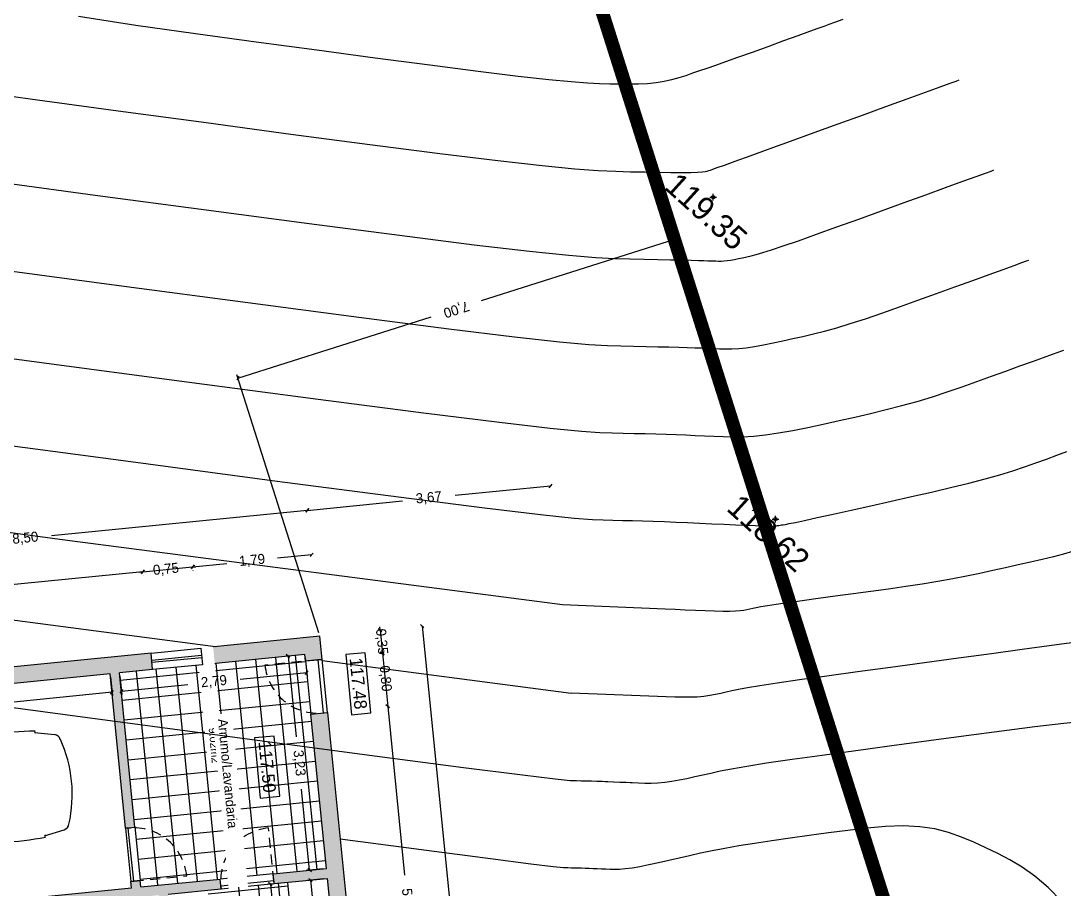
# Model space of a CAD drawing. Extents: x -196763 to -87592, y -65703 to -55832.
# Drawn here: x -196611.64 to -196595.99, y -55921.48 to -55908.45 of the extents above; entities that cross this region are included whole.
import ezdxf
from ezdxf.enums import TextEntityAlignment as Align

# ---------------------------------------------------------------- set-up
doc = ezdxf.new("R2010")
doc.units = 0
doc.header["$MEASUREMENT"] = 0
doc.header["$PDMODE"] = 34
doc.header["$PDSIZE"] = 0.05
doc.linetypes.add('DASHED', pattern=[70, 50, -20])
doc.layers.add('0_Limites_Terreno', color=30, linetype='DASHED', lineweight=35)
for name, color, linetype in [('0_PROP.aux', 6, 'Continuous'), ('0_PROP.aux.cotas', 30, 'Continuous'), ('0_pROP.aux.legenda', 7, 'Continuous'), ('0_PROP.corte', 10, 'Continuous'), ('0_PROP.corte.vaos', 160, 'Continuous'), ('0_PROP.mob', 19, 'Continuous'), ('0_PROP.trama', 251, 'Continuous'), ('0_PROP.vista3', 254, 'Continuous'), ('0_PROPfinal', 4, 'Continuous'), ('CV', 8, 'Continuous'), ('CVD', 6, 'Continuous'), ('LEVTP_MURO', 1, 'Continuous'), ('POINTS', 2, 'Continuous'), ('Z', 1, 'Continuous')]:
    doc.layers.add(name, color=color, linetype=linetype)
doc.styles.add('creativespace', font='GOTHIC.TTF')
doc.dimstyles.new('creativespace', dxfattribs={"dimtxt": 0.15, "dimasz": 0.05, "dimexe": 0.05, "dimexo": 0.05, "dimgap": 0.2, "dimtad": 0, "dimtoh": 1, "dimzin": 1, "dimtxsty": 'creativespace', "dimblk": 'OBLIQUE', "dimcen": 0, "dimclrd": 251, "dimclre": 256, "dimclrt": 30, "dimazin": 3, "dimtfac": 1, "dimtmove": 0, "dimatfit": 3, "dimldrblk": 'OBLIQUE', "dimfxl": 1, "dimlwd": -1, "dimlwe": -1, "dimarcsym": 0})

# ---------------------------------------------------------------- blocks, each defined once
blk = doc.blocks.new('_Oblique')
at = {"color": 0, "linetype": 'ByBlock', "lineweight": -2}
blk.add_line((-0.5, -0.5), (0.5, 0.5), dxfattribs=at)
blk = doc.blocks.new('*D97')
at = {"layer": '0_PROP.aux.cotas', "transparency": 16777216}
for p, q in [((-87795.462, -65578.082), (-87795.632, -65578.27)), ((-87793.069, -65580.248), (-87793.239, -65580.435))]:
    blk.add_line(p, q, dxfattribs=at)
at = {"layer": '0_PROP.aux.cotas', "color": 251, "transparency": 16777216}
for p, q in [((-87795.598, -65578.233), (-87794.695, -65579.051)), ((-87793.205, -65580.398), (-87794.109, -65579.581))]:
    blk.add_line(p, q, dxfattribs=at)
at = {"layer": 'DEFPOINTS', "color": 0, "transparency": 16777216}
for p in [(-87795.428, -65578.045), (-87793.035, -65580.21), (-87793.205, -65580.398)]:
    blk.add_point(p, dxfattribs=at)
at = {"layer": '0_PROP.aux.cotas', "color": 251, "transparency": 16777216, "xscale": 0.05, "yscale": 0.05, "zscale": 0.05}
for p, rotation in [((-87795.598, -65578.233), 137.856957847918), ((-87793.205, -65580.398), 317.856957847918)]:
    blk.add_blockref('_Oblique', p, dxfattribs=dict(at, rotation=rotation))
at = {"layer": '0_PROP.aux.cotas', "color": 30, "transparency": 16777216, "insert": (-87794.402, -65579.316), "char_height": 0.15, "attachment_point": 5, "rotation": 317.857, "style": 'creativespace'}
blk.add_mtext('3,23', dxfattribs=at)
blk = doc.blocks.new('*D98')
at = {"layer": '0_PROP.aux.cotas', "transparency": 16777216}
for p, q in [((-87792.958, -65580.348), (-87793.128, -65580.536)), ((-87787.654, -65585.147), (-87787.824, -65585.335))]:
    blk.add_line(p, q, dxfattribs=at)
at = {"layer": '0_PROP.aux.cotas', "color": 251, "transparency": 16777216}
for p, q in [((-87793.094, -65580.499), (-87790.732, -65582.637)), ((-87787.791, -65585.298), (-87790.153, -65583.161))]:
    blk.add_line(p, q, dxfattribs=at)
at = {"layer": 'DEFPOINTS', "color": 0, "transparency": 16777216}
for p in [(-87792.924, -65580.311), (-87787.621, -65585.11), (-87787.791, -65585.298)]:
    blk.add_point(p, dxfattribs=at)
at = {"layer": '0_PROP.aux.cotas', "color": 251, "transparency": 16777216, "xscale": 0.05, "yscale": 0.05, "zscale": 0.05}
for p, rotation in [((-87793.094, -65580.499), 137.856957847918), ((-87787.791, -65585.298), 317.856957847918)]:
    blk.add_blockref('_Oblique', p, dxfattribs=dict(at, rotation=rotation))
at = {"layer": '0_PROP.aux.cotas', "color": 30, "transparency": 16777216, "insert": (-87790.443, -65582.899), "char_height": 0.15, "attachment_point": 5, "rotation": 317.857, "style": 'creativespace'}
blk.add_mtext('7,15', dxfattribs=at)
blk = doc.blocks.new('*D101')
at = {"layer": '0_PROP.aux.cotas', "transparency": 16777216}
for p, q in [((-87795.391, -65578.079), (-87795.186, -65578.264)), ((-87797.266, -65580.151), (-87797.061, -65580.336))]:
    blk.add_line(p, q, dxfattribs=at)
at = {"layer": '0_PROP.aux.cotas', "color": 251, "transparency": 16777216}
for p, q in [((-87795.223, -65578.231), (-87795.897, -65578.975)), ((-87797.098, -65580.303), (-87796.424, -65579.558))]:
    blk.add_line(p, q, dxfattribs=at)
at = {"layer": 'DEFPOINTS', "color": 0, "transparency": 16777216}
for p in [(-87795.428, -65578.045), (-87797.303, -65580.117), (-87797.098, -65580.303)]:
    blk.add_point(p, dxfattribs=at)
at = {"layer": '0_PROP.aux.cotas', "color": 251, "transparency": 16777216, "xscale": 0.05, "yscale": 0.05, "zscale": 0.05}
for p, rotation in [((-87795.223, -65578.231), 47.85695784791795), ((-87797.098, -65580.303), 227.856957847918)]:
    blk.add_blockref('_Oblique', p, dxfattribs=dict(at, rotation=rotation))
at = {"layer": '0_PROP.aux.cotas', "color": 30, "transparency": 16777216, "insert": (-87796.161, -65579.267), "char_height": 0.15, "attachment_point": 5, "rotation": 47.857, "style": 'creativespace'}
blk.add_mtext('2,79', dxfattribs=at)
blk = doc.blocks.new('*D102')
at = {"layer": '0_PROP.aux.cotas', "transparency": 16777216}
for p, q in [((-87797.36, -65580.255), (-87797.155, -65580.44)), ((-87800.759, -65584.01), (-87800.554, -65584.196))]:
    blk.add_line(p, q, dxfattribs=at)
at = {"layer": '0_PROP.aux.cotas', "color": 251, "transparency": 16777216}
for p, q in [((-87797.192, -65580.407), (-87798.626, -65581.991)), ((-87800.591, -65584.162), (-87799.157, -65582.578))]:
    blk.add_line(p, q, dxfattribs=at)
at = {"layer": 'DEFPOINTS', "color": 0, "transparency": 16777216}
for p in [(-87797.397, -65580.221), (-87800.796, -65583.977), (-87800.591, -65584.162)]:
    blk.add_point(p, dxfattribs=at)
at = {"layer": '0_PROP.aux.cotas', "color": 251, "transparency": 16777216, "xscale": 0.05, "yscale": 0.05, "zscale": 0.05}
for p, rotation in [((-87797.192, -65580.407), 47.85695784791795), ((-87800.591, -65584.162), 227.856957847918)]:
    blk.add_blockref('_Oblique', p, dxfattribs=dict(at, rotation=rotation))
at = {"layer": '0_PROP.aux.cotas', "color": 30, "transparency": 16777216, "insert": (-87798.892, -65582.284), "char_height": 0.15, "attachment_point": 5, "rotation": 47.857, "style": 'creativespace'}
blk.add_mtext('5,07', dxfattribs=at)
blk = doc.blocks.new('*D110')
at = {"layer": '0_PROP.aux.cotas', "transparency": 16777216}
for p, q in [((-87794.591, -65582.228), (-87794.269, -65582.52)), ((-87798.255, -65586.276), (-87797.933, -65586.568))]:
    blk.add_line(p, q, dxfattribs=at)
at = {"layer": '0_PROP.aux.cotas', "color": 251, "transparency": 16777216}
for p, q in [((-87794.306, -65582.486), (-87795.874, -65584.218)), ((-87797.97, -65586.534), (-87796.402, -65584.802))]:
    blk.add_line(p, q, dxfattribs=at)
at = {"layer": 'DEFPOINTS', "color": 0, "transparency": 16777216}
for p in [(-87794.629, -65582.194), (-87798.292, -65586.243), (-87797.97, -65586.534)]:
    blk.add_point(p, dxfattribs=at)
at = {"layer": '0_PROP.aux.cotas', "color": 251, "transparency": 16777216, "xscale": 0.05, "yscale": 0.05, "zscale": 0.05}
for p, rotation in [((-87794.306, -65582.486), 47.85695784791795), ((-87797.97, -65586.534), 227.856957847918)]:
    blk.add_blockref('_Oblique', p, dxfattribs=dict(at, rotation=rotation))
at = {"layer": '0_PROP.aux.cotas', "color": 30, "transparency": 16777216, "insert": (-87796.138, -65584.51), "char_height": 0.15, "attachment_point": 5, "rotation": 47.857, "style": 'creativespace'}
blk.add_mtext('5,46', dxfattribs=at)
blk = doc.blocks.new('*D115')
at = {"layer": '0_PROP.aux.cotas', "transparency": 16777216}
for p, q in [((-87793.36, -65580.793), (-87793.533, -65580.984)), ((-87789.837, -65583.982), (-87790.009, -65584.173))]:
    blk.add_line(p, q, dxfattribs=at)
at = {"layer": '0_PROP.aux.cotas', "color": 251, "transparency": 16777216}
for p, q in [((-87793.5, -65580.947), (-87792.031, -65582.276)), ((-87789.976, -65584.136), (-87791.445, -65582.807))]:
    blk.add_line(p, q, dxfattribs=at)
at = {"layer": 'DEFPOINTS', "color": 0, "transparency": 16777216}
for p in [(-87793.327, -65580.756), (-87793.5, -65580.947), (-87789.803, -65583.945)]:
    blk.add_point(p, dxfattribs=at)
at = {"layer": '0_PROP.aux.cotas', "color": 251, "transparency": 16777216, "xscale": 0.05, "yscale": 0.05, "zscale": 0.05}
for p, rotation in [((-87793.5, -65580.947), 137.856957847918), ((-87789.976, -65584.136), 317.856957847918)]:
    blk.add_blockref('_Oblique', p, dxfattribs=dict(at, rotation=rotation))
at = {"layer": '0_PROP.aux.cotas', "color": 30, "transparency": 16777216, "insert": (-87791.738, -65582.542), "char_height": 0.15, "attachment_point": 5, "rotation": 317.857, "style": 'creativespace'}
blk.add_mtext('4,75', dxfattribs=at)
blk = doc.blocks.new('*D143')
at = {"layer": '0_PROP.aux.cotas', "color": 251, "transparency": 16777216}
for p, q in [((-87796.852, -65576.42), (-87799.438, -65579.278)), ((-87802.555, -65582.722), (-87799.969, -65579.864))]:
    blk.add_line(p, q, dxfattribs=at)
at = {"layer": 'DEFPOINTS', "color": 0, "transparency": 16777216}
for p in [(-87796.852, -65576.42), (-87802.555, -65582.722), (-87802.555, -65582.722)]:
    blk.add_point(p, dxfattribs=at)
at = {"layer": '0_PROP.aux.cotas', "color": 251, "transparency": 16777216, "xscale": 0.05, "yscale": 0.05, "zscale": 0.05}
for p, rotation in [((-87796.852, -65576.42), 47.85695784791795), ((-87802.555, -65582.722), 227.856957847918)]:
    blk.add_blockref('_Oblique', p, dxfattribs=dict(at, rotation=rotation))
at = {"layer": '0_PROP.aux.cotas', "color": 30, "transparency": 16777216, "insert": (-87799.703, -65579.571), "char_height": 0.15, "attachment_point": 5, "rotation": 47.857, "style": 'creativespace'}
blk.add_mtext('8,50', dxfattribs=at)
blk = doc.blocks.new('*D144')
at = {"layer": '0_PROP.aux.cotas', "color": 251, "transparency": 16777216}
for p, q in [((-87798.059, -65578.759), (-87797.556, -65578.203)), ((-87797.556, -65578.203), (-87797.522, -65578.166)), ((-87798.059, -65578.759), (-87798.092, -65578.796))]:
    blk.add_line(p, q, dxfattribs=at)
at = {"layer": '0_PROP.aux.cotas', "transparency": 16777216}
for p, q in [((-87797.522, -65578.234), (-87797.519, -65578.237)), ((-87798.025, -65578.79), (-87798.022, -65578.793))]:
    blk.add_line(p, q, dxfattribs=at)
at = {"layer": 'DEFPOINTS', "color": 0, "transparency": 16777216}
for p in [(-87797.559, -65578.2), (-87797.556, -65578.203), (-87798.062, -65578.756)]:
    blk.add_point(p, dxfattribs=at)
at = {"layer": '0_PROP.aux.cotas', "color": 251, "transparency": 16777216, "xscale": 0.05, "yscale": 0.05, "zscale": 0.05}
for p, rotation in [((-87797.556, -65578.203), 227.856957847918), ((-87798.059, -65578.759), 47.85695784791795)]:
    blk.add_blockref('_Oblique', p, dxfattribs=dict(at, rotation=rotation))
at = {"layer": '0_PROP.aux.cotas', "color": 30, "transparency": 16777216, "insert": (-87797.825, -65578.501), "char_height": 0.15, "attachment_point": 5, "rotation": 47.857, "style": 'creativespace'}
blk.add_mtext('0,75', dxfattribs=at)
blk = doc.blocks.new('*D145')
at = {"layer": '0_PROP.aux.cotas', "color": 251, "transparency": 16777216}
for p, q in [((-87796.355, -65576.87), (-87796.701, -65577.252)), ((-87797.559, -65578.2), (-87797.212, -65577.818))]:
    blk.add_line(p, q, dxfattribs=at)
at = {"layer": 'DEFPOINTS', "color": 0, "transparency": 16777216}
for p in [(-87796.355, -65576.87), (-87796.355, -65576.87), (-87797.559, -65578.2)]:
    blk.add_point(p, dxfattribs=at)
at = {"layer": '0_PROP.aux.cotas', "color": 251, "transparency": 16777216, "xscale": 0.05, "yscale": 0.05, "zscale": 0.05}
for p, rotation in [((-87796.355, -65576.87), 47.85695784791795), ((-87797.559, -65578.2), 227.856957847918)]:
    blk.add_blockref('_Oblique', p, dxfattribs=dict(at, rotation=rotation))
at = {"layer": '0_PROP.aux.cotas', "color": 30, "transparency": 16777216, "insert": (-87796.957, -65577.535), "char_height": 0.15, "attachment_point": 5, "rotation": 47.857, "style": 'creativespace'}
blk.add_mtext('1,79', dxfattribs=at)
blk = doc.blocks.new('*D146')
at = {"layer": '0_PROP.aux.cotas', "color": 251, "transparency": 16777216}
for p, q in [((-87798.062, -65578.756), (-87799.796, -65580.672)), ((-87802.058, -65583.172), (-87800.324, -65581.256))]:
    blk.add_line(p, q, dxfattribs=at)
at = {"layer": 'DEFPOINTS', "color": 0, "transparency": 16777216}
for p in [(-87798.062, -65578.756), (-87802.058, -65583.172), (-87802.058, -65583.172)]:
    blk.add_point(p, dxfattribs=at)
at = {"layer": '0_PROP.aux.cotas', "color": 251, "transparency": 16777216, "xscale": 0.05, "yscale": 0.05, "zscale": 0.05}
for p, rotation in [((-87798.062, -65578.756), 47.85695784791795), ((-87802.058, -65583.172), 227.856957847918)]:
    blk.add_blockref('_Oblique', p, dxfattribs=dict(at, rotation=rotation))
at = {"layer": '0_PROP.aux.cotas', "color": 30, "transparency": 16777216, "insert": (-87800.06, -65580.964), "char_height": 0.15, "attachment_point": 5, "rotation": 47.857, "style": 'creativespace'}
blk.add_mtext('5,96', dxfattribs=at)
blk = doc.blocks.new('*D148')
at = {"layer": '0_PROP.aux.cotas', "color": 251, "transparency": 16777216}
for p, q in [((-87794.39, -65573.7), (-87795.355, -65574.766)), ((-87796.852, -65576.42), (-87795.887, -65575.354))]:
    blk.add_line(p, q, dxfattribs=at)
at = {"layer": 'DEFPOINTS', "color": 0, "transparency": 16777216}
for p in [(-87794.39, -65573.7), (-87794.39, -65573.7), (-87796.852, -65576.42)]:
    blk.add_point(p, dxfattribs=at)
at = {"layer": '0_PROP.aux.cotas', "color": 251, "transparency": 16777216, "xscale": 0.05, "yscale": 0.05, "zscale": 0.05}
for p, rotation in [((-87794.39, -65573.7), 47.85695784791795), ((-87796.852, -65576.42), 227.856957847918)]:
    blk.add_blockref('_Oblique', p, dxfattribs=dict(at, rotation=rotation))
at = {"layer": '0_PROP.aux.cotas', "color": 30, "transparency": 16777216, "insert": (-87795.621, -65575.06), "char_height": 0.15, "attachment_point": 5, "rotation": 47.857, "style": 'creativespace'}
blk.add_mtext('3,67', dxfattribs=at)
blk = doc.blocks.new('*D149')
at = {"layer": '0_PROP.aux.cotas', "color": 251, "transparency": 16777216}
for p, q in [((-87794.836, -65577.018), (-87794.873, -65576.985)), ((-87794.836, -65577.018), (-87794.576, -65577.253)), ((-87794.576, -65577.253), (-87794.539, -65577.286))]:
    blk.add_line(p, q, dxfattribs=at)
at = {"layer": 'DEFPOINTS', "color": 0, "transparency": 16777216}
for p in [(-87794.836, -65577.018), (-87794.576, -65577.253), (-87794.576, -65577.253)]:
    blk.add_point(p, dxfattribs=at)
at = {"layer": '0_PROP.aux.cotas', "color": 251, "transparency": 16777216, "xscale": 0.05, "yscale": 0.05, "zscale": 0.05}
for p, rotation in [((-87794.836, -65577.018), 317.856957847918), ((-87794.576, -65577.253), 137.856957847918)]:
    blk.add_blockref('_Oblique', p, dxfattribs=dict(at, rotation=rotation))
at = {"layer": '0_PROP.aux.cotas', "color": 30, "transparency": 16777216, "insert": (-87794.706, -65577.136), "char_height": 0.15, "attachment_point": 5, "rotation": 317.857, "style": 'creativespace'}
blk.add_mtext('0,35', dxfattribs=at)
blk = doc.blocks.new('*D150')
at = {"layer": '0_PROP.aux.cotas', "color": 251, "transparency": 16777216}
for p, q in [((-87794.576, -65577.253), (-87794.613, -65577.219)), ((-87794.576, -65577.253), (-87793.983, -65577.79)), ((-87793.983, -65577.79), (-87793.946, -65577.823))]:
    blk.add_line(p, q, dxfattribs=at)
at = {"layer": 'DEFPOINTS', "color": 0, "transparency": 16777216}
for p in [(-87794.576, -65577.253), (-87793.983, -65577.79), (-87793.983, -65577.79)]:
    blk.add_point(p, dxfattribs=at)
at = {"layer": '0_PROP.aux.cotas', "color": 251, "transparency": 16777216, "xscale": 0.05, "yscale": 0.05, "zscale": 0.05}
for p, rotation in [((-87794.576, -65577.253), 317.856957847918), ((-87793.983, -65577.79), 137.856957847918)]:
    blk.add_blockref('_Oblique', p, dxfattribs=dict(at, rotation=rotation))
at = {"layer": '0_PROP.aux.cotas', "color": 30, "transparency": 16777216, "insert": (-87794.294, -65577.508), "char_height": 0.15, "attachment_point": 5, "rotation": 317.857, "style": 'creativespace'}
blk.add_mtext('0,80', dxfattribs=at)
blk = doc.blocks.new('*D151')
at = {"layer": '0_PROP.aux.cotas', "color": 251, "transparency": 16777216}
for p, q in [((-87793.983, -65577.79), (-87792.096, -65579.497)), ((-87789.624, -65581.735), (-87791.511, -65580.027))]:
    blk.add_line(p, q, dxfattribs=at)
at = {"layer": 'DEFPOINTS', "color": 0, "transparency": 16777216}
for p in [(-87793.983, -65577.79), (-87789.624, -65581.735), (-87789.624, -65581.735)]:
    blk.add_point(p, dxfattribs=at)
at = {"layer": '0_PROP.aux.cotas', "color": 251, "transparency": 16777216, "xscale": 0.05, "yscale": 0.05, "zscale": 0.05}
for p, rotation in [((-87793.983, -65577.79), 137.856957847918), ((-87789.624, -65581.735), 317.856957847918)]:
    blk.add_blockref('_Oblique', p, dxfattribs=dict(at, rotation=rotation))
at = {"layer": '0_PROP.aux.cotas', "color": 30, "transparency": 16777216, "insert": (-87791.803, -65579.762), "char_height": 0.15, "attachment_point": 5, "rotation": 317.857, "style": 'creativespace'}
blk.add_mtext('5,88', dxfattribs=at)
blk = doc.blocks.new('*D156')
at = {"layer": '0_PROP.aux.cotas', "color": 251, "transparency": 16777216}
for p, q in [((-87794.41, -65576.548), (-87788.25, -65582.122)), ((-87781.435, -65588.29), (-87787.595, -65582.715))]:
    blk.add_line(p, q, dxfattribs=at)
at = {"layer": 'DEFPOINTS', "color": 0, "transparency": 16777216}
for p in [(-87794.41, -65576.548), (-87781.435, -65588.29), (-87781.435, -65588.29)]:
    blk.add_point(p, dxfattribs=at)
at = {"layer": '0_PROP.aux.cotas', "color": 251, "transparency": 16777216, "xscale": 0.05, "yscale": 0.05, "zscale": 0.05}
for p, rotation in [((-87794.41, -65576.548), 137.856957847918), ((-87781.435, -65588.29), 317.856957847918)]:
    blk.add_blockref('_Oblique', p, dxfattribs=dict(at, rotation=rotation))
at = {"layer": '0_PROP.aux.cotas', "color": 30, "transparency": 16777216, "insert": (-87787.922, -65582.419), "char_height": 0.15, "attachment_point": 5, "rotation": 317.857, "style": 'creativespace'}
blk.add_mtext('17,50', dxfattribs=at)
blk = doc.blocks.new('*D167')
at = {"layer": '0_PROP.aux.cotas', "transparency": 16777216}
for p, q in [((-87792.028, -65571.731), (-87795.535, -65569.686)), ((-87795.489, -65577.667), (-87798.997, -65575.621))]:
    blk.add_line(p, q, dxfattribs=at)
at = {"layer": '0_PROP.aux.cotas', "color": 251, "transparency": 16777216}
for p, q in [((-87795.492, -65569.711), (-87797.026, -65572.341)), ((-87798.954, -65575.647), (-87797.42, -65573.017))]:
    blk.add_line(p, q, dxfattribs=at)
at = {"layer": 'DEFPOINTS', "color": 0, "transparency": 16777216}
for p in [(-87795.492, -65569.711), (-87791.984, -65571.757), (-87795.446, -65577.692)]:
    blk.add_point(p, dxfattribs=at)
at = {"layer": '0_PROP.aux.cotas', "color": 251, "transparency": 16777216, "xscale": 0.05, "yscale": 0.05, "zscale": 0.05}
for p, rotation in [((-87795.492, -65569.711), 59.75197543838532), ((-87798.954, -65575.647), 239.7519754383853)]:
    blk.add_blockref('_Oblique', p, dxfattribs=dict(at, rotation=rotation))
at = {"layer": '0_PROP.aux.cotas', "color": 30, "transparency": 16777216, "insert": (-87797.223, -65572.679), "char_height": 0.15, "attachment_point": 5, "rotation": 239.752, "style": 'creativespace'}
blk.add_mtext('7,00', dxfattribs=at)
blk = doc.blocks.new('20240619.EP_LA_V04s.muro')
at = {"layer": '0_PROP.trama'}
h = blk.add_hatch(color=256, dxfattribs=at)
h.dxf.hatch_style = 1
h.paths.add_polyline_path([(-87792.756, -65580.126), (-87792.868, -65580.025), (-87792.868, -65580.025), (-87792.756, -65580.126)])
h.paths.add_polyline_path([(-87792.756, -65580.126), (-87792.868, -65580.025), (-87792.868, -65580.025), (-87794.593, -65578.464), (-87794.761, -65578.649), (-87793.035, -65580.21), (-87793.572, -65580.804), (-87793.491, -65580.877), (-87793.461, -65580.904), (-87792.756, -65580.126)])
h.paths.add_polyline_path([(-87795.186, -65577.927), (-87795.446, -65577.692), (-87796.65, -65579.023), (-87796.557, -65579.107), (-87796.464, -65579.191), (-87795.428, -65578.045), (-87795.354, -65578.112)])
h = blk.add_hatch(color=256, dxfattribs=at)
h.dxf.hatch_style = 1
h.paths.add_polyline_path([(-87801.149, -65583.994), (-87800.916, -65584.205), (-87800.833, -65584.112), (-87800.749, -65584.019), (-87800.796, -65583.977), (-87797.397, -65580.221), (-87795.671, -65581.784), (-87795.619, -65581.727), (-87795.577, -65581.68), (-87795.588, -65581.67), (-87797.303, -65580.117), (-87796.968, -65579.747), (-87797.153, -65579.579)])
h.paths.add_polyline_path([(-87798.403, -65586.142), (-87798.524, -65586.032), (-87798.692, -65586.218), (-87798.46, -65586.428), (-87794.629, -65582.194), (-87793.333, -65583.367), (-87793.239, -65583.263), (-87794.535, -65582.091), (-87793.998, -65581.498), (-87794.054, -65581.446), (-87794.109, -65581.397), (-87794.911, -65582.283), (-87794.983, -65582.217), (-87795.05, -65582.291), (-87795.077, -65582.321), (-87795.005, -65582.386)])
h.paths.add_polyline_path([(-87789.121, -65583.415), (-87789.289, -65583.601), (-87787.621, -65585.11), (-87787.453, -65584.925)])
h = blk.add_hatch(color=256, dxfattribs=at)
h.dxf.hatch_style = 1
h.paths.add_polyline_path([(-87790.234, -65582.409), (-87792.756, -65580.126), (-87792.924, -65580.311), (-87790.401, -65582.594)])
at = {"layer": '0_Limites_Terreno', "ltscale": 0.02, "const_width": 0.2, "flags": 128}
blk.add_lwpolyline([(-87781.781, -65601.29), (-87775.512, -65593.673), (-87769.826, -65586.055), (-87769.145, -65585.075), (-87800.258, -65566.932), (-87824.885, -65599.053), (-87825.775, -65600.168), (-87821.282, -65605.131), (-87819.31, -65607.764), (-87816.323, -65611.177), (-87813.849, -65613.468), (-87811.47, -65615.392), (-87806.577, -65618.912), (-87801.091, -65622.497), (-87799.787, -65623.349), (-87798.54, -65622.935), (-87796.168, -65620.22), (-87792.158, -65615.619), (-87787.572, -65608.837)], close=True, dxfattribs=at)
at = {"layer": '0_PROP.aux', "linetype": 'DASHED', "ltscale": 0.003}
for p, q in [((-87793.491, -65580.877), (-87794.084, -65580.341)), ((-87795.05, -65582.291), (-87794.514, -65581.698))]:
    blk.add_line(p, q, dxfattribs=at)
blk.add_lwpolyline([(-87795.228, -65577.973), (-87795.765, -65578.567)], dxfattribs=at)
for centre, start, end in [((-87793.491, -65580.877), 137.857, 230.7225), ((-87795.05, -65582.291), 47.857, 140.7225)]:
    blk.add_arc(centre, 0.8, start, end, dxfattribs=at)
at = {"layer": '0_PROP.aux.cotas'}
for points in [[(-87794.774, -65577.419), (-87794.972, -65577.637), (-87794.304, -65578.248), (-87794.106, -65578.03)], [(-87794.948, -65579.263), (-87795.146, -65579.481), (-87794.478, -65580.092), (-87794.28, -65579.874)]]:
    blk.add_lwpolyline(points, close=True, dxfattribs=at)
at = {"layer": '0_PROP.corte', "linetype": 'Continuous'}
for p, q in [((-87793.461, -65580.904), (-87793.518, -65580.853)), ((-87793.998, -65581.498), (-87794.054, -65581.446))]:
    blk.add_line(p, q, dxfattribs=at)
at = {"layer": '0_PROP.corte'}
for p, q in [((-87795.671, -65581.784), (-87795.619, -65581.727)), ((-87795.077, -65582.321), (-87795.026, -65582.264))]:
    blk.add_line(p, q, dxfattribs=at)
for points in [[(-87795.186, -65577.927), (-87795.446, -65577.692), (-87796.65, -65579.023)], [(-87795.354, -65578.112), (-87795.186, -65577.927)], [(-87795.354, -65578.112), (-87795.186, -65577.927)], [(-87795.354, -65578.112), (-87795.428, -65578.045), (-87796.464, -65579.191)], [(-87794.761, -65578.649), (-87794.593, -65578.464)], [(-87794.593, -65578.464), (-87790.234, -65582.409)], [(-87793.035, -65580.21), (-87794.761, -65578.649)], [(-87796.464, -65579.191), (-87796.65, -65579.023)], [(-87797.153, -65579.579), (-87801.149, -65583.994), (-87800.916, -65584.205)], [(-87796.968, -65579.747), (-87797.153, -65579.579)], [(-87796.968, -65579.747), (-87797.303, -65580.117)], [(-87795.577, -65581.68), (-87797.303, -65580.117)], [(-87797.397, -65580.221), (-87800.796, -65583.977), (-87800.749, -65584.019)], [(-87795.671, -65581.784), (-87797.397, -65580.221)], [(-87793.572, -65580.804), (-87793.035, -65580.21)], [(-87793.461, -65580.904), (-87792.924, -65580.311)], [(-87792.924, -65580.311), (-87790.401, -65582.594), (-87790.234, -65582.409)], [(-87794.911, -65582.283), (-87794.109, -65581.397)], [(-87793.998, -65581.497), (-87794.109, -65581.397)], [(-87794.535, -65582.091), (-87793.998, -65581.497)], [(-87795.577, -65581.68), (-87795.67, -65581.784)], [(-87794.983, -65582.217), (-87795.077, -65582.321)], [(-87795.005, -65582.386), (-87795.077, -65582.321)], [(-87794.911, -65582.283), (-87794.983, -65582.217)], [(-87798.403, -65586.142), (-87795.005, -65582.386)]]:
    blk.add_lwpolyline(points, dxfattribs=at)
at = {"layer": '0_PROP.corte', "linetype": 'Continuous'}
blk.add_lwpolyline([(-87793.461, -65580.904), (-87793.572, -65580.804)], dxfattribs=at)
at = {"layer": '0_PROP.corte.vaos', "linetype": 'Continuous'}
for points in [[(-87794.593, -65578.464), (-87795.186, -65577.927), (-87795.228, -65577.973), (-87794.635, -65578.51), (-87794.593, -65578.464)], [(-87793.461, -65580.904), (-87793.491, -65580.877), (-87794.028, -65581.471), (-87793.998, -65581.498), (-87793.461, -65580.904)], [(-87795.077, -65582.321), (-87795.05, -65582.291), (-87795.644, -65581.754), (-87795.671, -65581.784), (-87795.077, -65582.321)]]:
    blk.add_lwpolyline(points, dxfattribs=at)
at = {"layer": '0_PROP.mob'}
for points in [[(-87793.327, -65580.756), (-87788.023, -65585.555)], [(-87797.65, -65581.638), (-87797.408, -65581.455)], [(-87797.663, -65581.618), (-87797.633, -65581.632)], [(-87796.497, -65582.682), (-87796.341, -65582.42)], [(-87796.476, -65582.692), (-87796.496, -65582.661)]]:
    blk.add_lwpolyline(points, dxfattribs=at)
for centre, radius, start, end in [((-87797.347, -65581.537), 0.1, 56.9646, 126.552), ((-87798.093, -65583.29), 2.005, 29.334, 66.3799), ((-87793.923, -65585.629), 5.482, 132.9379, 139.7455), ((-87796.426, -65582.37), 0.1, 329.1619, 38.7493), ((-87800.838, -65579.371), 5.482, 315.9684, 322.776)]:
    blk.add_arc(centre, radius, start, end, dxfattribs=at)
at = {"layer": '0_PROP.trama'}
for points in [[(-87795.344, -65578.121), (-87797.219, -65580.193)], [(-87795.354, -65578.112), (-87794.761, -65578.649)], [(-87793.129, -65580.314), (-87795.522, -65578.149)], [(-87795.122, -65578.323), (-87796.997, -65580.395)], [(-87793.331, -65580.537), (-87795.723, -65578.372)], [(-87794.899, -65578.524), (-87796.774, -65580.596)], [(-87793.532, -65580.759), (-87795.925, -65578.594)], [(-87794.677, -65578.725), (-87796.552, -65580.797)], [(-87793.733, -65580.982), (-87796.126, -65578.816)], [(-87794.454, -65578.927), (-87796.329, -65580.999)], [(-87793.935, -65581.204), (-87796.327, -65579.039)], [(-87794.232, -65579.128), (-87796.107, -65581.2)], [(-87794.136, -65581.426), (-87796.528, -65579.261)], [(-87794.009, -65579.329), (-87795.884, -65581.401)], [(-87794.337, -65581.649), (-87796.73, -65579.484)], [(-87793.787, -65579.53), (-87795.662, -65581.603)], [(-87794.538, -65581.871), (-87796.931, -65579.706)], [(-87793.564, -65579.732), (-87795.44, -65581.804)], [(-87794.74, -65582.094), (-87797.132, -65579.929)], [(-87793.342, -65579.933), (-87795.217, -65582.005)], [(-87793.12, -65580.134), (-87794.995, -65582.206)], [(-87793.572, -65580.804), (-87794.109, -65581.397)], [(-87795.588, -65581.67), (-87794.983, -65582.217)]]:
    blk.add_lwpolyline(points, dxfattribs=at)
at = {"layer": 'CV', "linetype": 'Continuous'}
blk.add_lwpolyline([(-87795.172, -65577.939), (-87792.073, -65575.796)], dxfattribs=at)
for points in [[(-87795.835, -65565.568, 0), (-87795.897, -65565.684, 0), (-87795.941, -65565.766, 0), (-87795.978, -65565.837, 0), (-87796.022, -65565.92, 0), (-87796.084, -65566.036, 0), (-87796.084, -65566.036, 0), (-87796.171, -65566.201, 0), (-87796.279, -65566.404, 0), (-87796.396, -65566.626, 0), (-87796.514, -65566.848, 0), (-87796.623, -65567.051, 0), (-87796.623, -65567.051, 0), (-87796.714, -65567.221, 0), (-87796.79, -65567.362, 0), (-87796.855, -65567.48, 0), (-87796.911, -65567.583, 0), (-87796.964, -65567.679, 0), (-87796.964, -65567.679, 0), (-87797.016, -65567.774, 0), (-87797.071, -65567.868, 0), (-87797.131, -65567.963, 0), (-87797.197, -65568.058, 0), (-87797.273, -65568.154, 0), (-87797.273, -65568.154, 0), (-87797.36, -65568.249, 0), (-87797.456, -65568.345, 0), (-87797.56, -65568.441, 0), (-87797.668, -65568.537, 0), (-87797.778, -65568.633, 0), (-87797.778, -65568.633, 0), (-87797.894, -65568.732, 0), (-87798.035, -65568.848, 0), (-87798.228, -65568.998, 0), (-87798.499, -65569.2, 0), (-87798.874, -65569.469, 0), (-87798.874, -65569.469, 0), (-87799.37, -65569.818, 0), (-87799.97, -65570.235, 0), (-87800.647, -65570.703, 0), (-87801.377, -65571.205, 0), (-87802.133, -65571.724, 0), (-87802.133, -65571.724, 0), (-87802.892, -65572.244, 0), (-87803.64, -65572.751, 0), (-87804.368, -65573.23, 0)], [(-87805.16, -65575.366, 0), (-87804.075, -65574.632, 0), (-87802.976, -65573.878, 0), (-87802.976, -65573.878, 0), (-87801.88, -65573.126, 0), (-87800.822, -65572.398, 0), (-87799.84, -65571.719, 0), (-87798.97, -65571.115, 0), (-87798.251, -65570.609, 0), (-87798.251, -65570.609, 0), (-87797.708, -65570.219, 0), (-87797.315, -65569.927, 0), (-87797.035, -65569.709, 0), (-87796.831, -65569.541, 0), (-87796.664, -65569.398, 0), (-87796.664, -65569.398, 0), (-87796.504, -65569.259, 0), (-87796.351, -65569.125, 0), (-87796.209, -65569.001, 0), (-87796.085, -65568.891, 0), (-87795.985, -65568.8, 0), (-87795.985, -65568.8, 0), (-87795.913, -65568.731, 0), (-87795.865, -65568.681, 0), (-87795.835, -65568.646, 0), (-87795.817, -65568.62, 0), (-87795.805, -65568.599, 0), (-87795.805, -65568.599, 0), (-87795.792, -65568.576, 0), (-87795.773, -65568.541, 0), (-87795.74, -65568.479, 0), (-87795.687, -65568.379, 0), (-87795.606, -65568.227, 0), (-87795.606, -65568.227, 0), (-87795.493, -65568.014, 0), (-87795.353, -65567.749, 0), (-87795.192, -65567.446, 0), (-87795.017, -65567.116, 0), (-87794.836, -65566.774, 0), (-87794.836, -65566.774, 0), (-87794.654, -65566.432, 0), (-87794.48, -65566.103, 0), (-87794.321, -65565.802, 0), (-87794.183, -65565.543, 0), (-87794.075, -65565.338, 0), (-87794.075, -65565.338, 0), (-87794, -65565.198, 0), (-87793.955, -65565.113, 0), (-87793.932, -65565.069, 0)], [(-87787.924, -65569.174, 0), (-87787.999, -65569.292, 0), (-87787.999, -65569.292, 0), (-87788.085, -65569.424, 0), (-87788.181, -65569.566, 0), (-87788.286, -65569.716, 0), (-87788.395, -65569.871, 0), (-87788.506, -65570.029, 0), (-87788.506, -65570.029, 0), (-87788.619, -65570.188, 0), (-87788.734, -65570.349, 0), (-87788.854, -65570.514, 0), (-87788.982, -65570.684, 0), (-87789.119, -65570.862, 0), (-87789.119, -65570.862, 0), (-87789.268, -65571.049, 0), (-87789.427, -65571.244, 0), (-87789.594, -65571.444, 0), (-87789.765, -65571.649, 0), (-87789.939, -65571.855, 0), (-87789.939, -65571.855, 0), (-87790.113, -65572.06, 0), (-87790.28, -65572.259, 0), (-87790.436, -65572.444, 0), (-87790.573, -65572.608, 0), (-87790.687, -65572.745, 0), (-87790.687, -65572.745, 0), (-87790.772, -65572.85, 0), (-87790.834, -65572.927, 0), (-87790.877, -65572.984, 0), (-87790.908, -65573.027, 0), (-87790.934, -65573.063, 0), (-87790.934, -65573.063, 0), (-87790.959, -65573.099, 0), (-87790.987, -65573.137, 0), (-87791.024, -65573.18, 0), (-87791.071, -65573.23, 0), (-87791.133, -65573.29, 0), (-87791.133, -65573.29, 0), (-87791.213, -65573.362, 0), (-87791.307, -65573.444, 0), (-87791.413, -65573.533, 0), (-87791.526, -65573.627, 0), (-87791.643, -65573.724, 0), (-87791.643, -65573.724, 0), (-87791.76, -65573.821, 0), (-87791.877, -65573.917, 0), (-87793.06, -65574.903, 0)], [(-87787.019, -65570.199, 0), (-87787.235, -65570.459, 0), (-87787.498, -65570.773, 0), (-87787.796, -65571.127, 0), (-87788.117, -65571.508, 0), (-87788.451, -65571.903, 0), (-87788.451, -65571.903, 0), (-87788.784, -65572.297, 0), (-87789.106, -65572.679, 0), (-87789.404, -65573.034, 0), (-87789.668, -65573.35, 0), (-87789.886, -65573.612, 0), (-87789.886, -65573.612, 0), (-87790.05, -65573.814, 0), (-87790.168, -65573.962, 0), (-87790.251, -65574.071, 0), (-87790.312, -65574.154, 0), (-87790.36, -65574.224, 0), (-87790.36, -65574.224, 0), (-87790.408, -65574.291, 0), (-87790.457, -65574.359, 0), (-87790.51, -65574.428, 0), (-87790.568, -65574.498, 0), (-87790.634, -65574.57, 0), (-87790.634, -65574.57, 0), (-87790.71, -65574.644, 0), (-87790.793, -65574.719, 0), (-87790.881, -65574.796, 0), (-87792.073, -65575.796, 0)]]:
    blk.add_polyline3d(points, dxfattribs=at)
at = {"layer": 'CVD', "linetype": 'Continuous'}
blk.add_polyline3d([(-87786.051, -65570.912, 0), (-87786.29, -65571.175, 0), (-87786.578, -65571.504, 0), (-87786.903, -65571.884, 0), (-87787.253, -65572.296, 0), (-87787.616, -65572.726, 0), (-87787.616, -65572.726, 0), (-87787.979, -65573.156, 0), (-87788.33, -65573.572, 0), (-87788.658, -65573.962, 0), (-87788.95, -65574.312, 0), (-87789.195, -65574.609, 0), (-87789.195, -65574.609, 0), (-87789.384, -65574.844, 0), (-87789.526, -65575.026, 0), (-87789.633, -65575.167, 0), (-87789.716, -65575.283, 0), (-87789.787, -65575.384, 0), (-87789.787, -65575.384, 0), (-87789.857, -65575.484, 0), (-87789.926, -65575.582, 0), (-87789.996, -65575.676, 0), (-87790.065, -65575.766, 0), (-87790.136, -65575.849, 0), (-87790.136, -65575.849, 0), (-87790.207, -65575.925, 0), (-87790.278, -65575.994, 0), (-87790.349, -65576.059, 0), (-87790.421, -65576.12, 0), (-87791.095, -65576.682, 0), (-87791.095, -65576.682, 0), (-87791.095, -65576.682, 0), (-87791.095, -65576.682, 0), (-87791.095, -65576.682, 0), (-87791.095, -65576.682, 0)], dxfattribs=at)
at = {"layer": 'POINTS'}
for p in [(-87795.487, -65568.851, 119.345), (-87791.556, -65571.803, 118.617)]:
    blk.add_point(p, dxfattribs=at)
at = {"layer": '0_PROP.aux.cotas', "color": 255, "linetype": 'ByBlock', "char_height": 0.19, "attachment_point": 5, "rotation": 317.857}
for s, insert in [('{\\C256;117.48}', (-87794.541, -65577.831)), ('{\\C256;117.50}', (-87794.715, -65579.675))]:
    blk.add_mtext(s, dxfattribs=dict(at, insert=insert))
at = {"layer": 'Z'}
for s, p in [(' 119.35', (-87795.487, -65569.251, 119.345)), (' 118.62', (-87791.556, -65572.203, 118.617))]:
    blk.add_text(s, height=0.35, dxfattribs=at).set_placement(p, align=Align.CENTER)
at = {"layer": '0_PROP.aux.cotas'}
dim = blk.add_aligned_dim(p1=(-87795.446, -65577.692), p2=(-87791.984, -65571.757), distance=4.061, text='7,00', dimstyle='creativespace', dxfattribs=at)
dim.commit()
dim.dimension.update_dxf_attribs({"geometry": '*D167', "text_midpoint": (-87797.223, -65572.679)})
for p1, p2, picture, middle in [((-87796.852, -65576.42), (-87794.39, -65573.7), '*D148', (-87795.621, -65575.06)), ((-87797.559, -65578.2), (-87796.355, -65576.87), '*D145', (-87796.957, -65577.535)), ((-87798.062, -65578.756), (-87802.058, -65583.172), '*D146', (-87800.06, -65580.964))]:
    dim = blk.add_aligned_dim(p1=p1, p2=p2, distance=0, dimstyle='creativespace', dxfattribs=at)
    dim.commit()
    dim.dimension.update_dxf_attribs({"geometry": picture, "text_midpoint": middle})
for base, p1, p2, angle, picture, middle, dimtype in [((-87794.576, -65577.253), (-87794.836, -65577.018), (-87794.576, -65577.253), 317.857, '*D149', (-87794.706, -65577.136), 160), ((-87793.983, -65577.79), (-87794.576, -65577.253), (-87793.983, -65577.79), 317.857, '*D150', (-87794.294, -65577.508), 160), ((-87797.556, -65578.203), (-87798.062, -65578.756), (-87797.559, -65578.2), 47.857, '*D144', (-87797.825, -65578.501), 161)]:
    dim = blk.add_linear_dim(base=base, p1=p1, p2=p2, angle=angle, dimstyle='creativespace', dxfattribs=at)
    dim.commit()
    dim.dimension.update_dxf_attribs({"geometry": picture, "text_midpoint": middle, "dimtype": dimtype})
for base, p1, p2, picture, middle in [((-87800.591, -65584.162), (-87797.397, -65580.221), (-87800.796, -65583.977), '*D102', (-87798.892, -65582.284)), ((-87797.97, -65586.534), (-87794.629, -65582.194), (-87798.292, -65586.243), '*D110', (-87796.138, -65584.51))]:
    dim = blk.add_linear_dim(base=base, p1=p1, p2=p2, angle=47.857, dimstyle='creativespace', dxfattribs=at)
    dim.commit()
    dim.dimension.update_dxf_attribs({"geometry": picture, "text_midpoint": middle})
at = {"layer": '0_pROP.aux.legenda', "insert": (-87795.365, -65580.196), "char_height": 0.12, "width": 1.87562, "attachment_point": 9, "rotation": 317.4277, "bg_fill": 2}
blk.add_mtext('{\\fCentury Gothic|b0|i0|c0|p34;9.02m2}', dxfattribs=at)
at = {"layer": '0_PROP.aux', "linetype": 'DASHED', "ltscale": 0.003}
blk.add_arc((-87795.228, -65577.973), 0.8, 227.857, 317.857, dxfattribs=at)
at = {"layer": '0_PROP.corte.vaos'}
for points in [[(-87797.072, -65579.652), (-87796.569, -65579.096)], [(-87797.049, -65579.673), (-87796.545, -65579.117)]]:
    blk.add_lwpolyline(points, dxfattribs=at)
at = {"layer": '0_PROP.vista3'}
blk.add_lwpolyline([(-87796.464, -65579.191), (-87796.968, -65579.747), (-87797.153, -65579.579), (-87796.65, -65579.023), (-87796.464, -65579.191)], dxfattribs=at)
at = {"layer": 'CV', "linetype": 'Continuous'}
blk.add_lwpolyline([(-87801.18, -65582.095), (-87796.501, -65578.859)], dxfattribs=at)
at = {"layer": '0_pROP.aux.legenda', "insert": (-87793.371, -65581.824), "char_height": 0.145, "width": 3.22256, "attachment_point": 9, "rotation": 317.4277, "bg_fill": 2}
blk.add_mtext('\\pxql;{\\fCentury Gothic|b0|i0|c0|p34;Arrumo/Lavandaria}', dxfattribs=at)
at = {"layer": '0_PROP.aux.cotas'}
dim = blk.add_aligned_dim(p1=(-87796.852, -65576.42), p2=(-87802.555, -65582.722), distance=0, dimstyle='creativespace', dxfattribs=at)
dim.commit()
dim.dimension.update_dxf_attribs({"geometry": '*D143', "text_midpoint": (-87799.703, -65579.571)})
at = {"layer": '0_PROP.trama'}
for points in [[(-87793.285, -65580.794), (-87794.09, -65581.684)], [(-87793.421, -65580.86), (-87788.117, -65585.659)], [(-87793.622, -65581.082), (-87788.319, -65585.881)], [(-87793.823, -65581.305), (-87788.52, -65586.104)], [(-87793.823, -65581.305), (-87788.52, -65586.104)]]:
    blk.add_lwpolyline(points, dxfattribs=at)
at = {"layer": 'CV', "linetype": 'Continuous'}
for points in [[(-87803.819, -65576.032, 0), (-87802.384, -65575.047, 0), (-87801, -65574.095, 0), (-87799.719, -65573.211, 0), (-87798.592, -65572.43, 0), (-87797.67, -65571.785, 0), (-87797.67, -65571.785, 0), (-87796.987, -65571.298, 0), (-87796.509, -65570.948, 0), (-87796.186, -65570.7, 0), (-87795.964, -65570.52, 0), (-87795.794, -65570.375, 0), (-87795.794, -65570.375, 0), (-87795.634, -65570.235, 0), (-87795.478, -65570.101, 0), (-87795.334, -65569.975, 0), (-87795.205, -65569.864, 0), (-87795.098, -65569.771, 0), (-87795.098, -65569.771, 0), (-87795.015, -65569.7, 0), (-87794.954, -65569.648, 0), (-87794.909, -65569.61, 0), (-87794.874, -65569.581, 0), (-87794.845, -65569.557, 0), (-87794.845, -65569.557, 0), (-87794.817, -65569.533, 0), (-87794.788, -65569.508, 0), (-87794.758, -65569.481, 0), (-87794.728, -65569.45, 0), (-87794.696, -65569.415, 0), (-87794.696, -65569.415, 0), (-87794.662, -65569.374, 0), (-87794.627, -65569.328, 0), (-87794.59, -65569.279, 0), (-87794.553, -65569.228, 0), (-87794.516, -65569.175, 0), (-87794.516, -65569.175, 0), (-87794.478, -65569.12, 0), (-87794.434, -65569.055, 0), (-87794.38, -65568.968, 0), (-87794.31, -65568.849, 0), (-87794.218, -65568.687, 0), (-87794.218, -65568.687, 0), (-87794.102, -65568.475, 0), (-87793.965, -65568.221, 0), (-87793.812, -65567.934, 0), (-87793.648, -65567.626, 0), (-87793.479, -65567.307, 0), (-87793.479, -65567.307, 0), (-87793.31, -65566.989, 0), (-87793.148, -65566.683, 0), (-87793, -65566.403, 0), (-87792.872, -65566.161, 0), (-87792.771, -65565.971, 0), (-87792.771, -65565.971, 0), (-87792.702, -65565.841, 0), (-87792.66, -65565.762, 0), (-87792.639, -65565.721, 0)], [(-87803.391, -65578.888, 0), (-87801.357, -65577.491, 0), (-87799.484, -65576.201, 0), (-87797.851, -65575.074, 0), (-87796.538, -65574.163, 0), (-87796.538, -65574.163, 0), (-87795.598, -65573.504, 0), (-87794.978, -65573.061, 0), (-87794.599, -65572.78, 0), (-87794.379, -65572.608, 0), (-87794.24, -65572.489, 0), (-87794.24, -65572.489, 0), (-87794.114, -65572.38, 0), (-87793.988, -65572.271, 0), (-87793.865, -65572.164, 0), (-87793.743, -65572.06, 0), (-87793.625, -65571.959, 0), (-87793.625, -65571.959, 0), (-87793.511, -65571.863, 0), (-87793.399, -65571.769, 0), (-87793.29, -65571.679, 0), (-87793.183, -65571.59, 0), (-87793.076, -65571.502, 0), (-87793.076, -65571.502, 0), (-87792.969, -65571.413, 0), (-87792.861, -65571.32, 0), (-87792.75, -65571.218, 0), (-87792.635, -65571.102, 0), (-87792.515, -65570.969, 0), (-87792.515, -65570.969, 0), (-87792.388, -65570.815, 0), (-87792.256, -65570.644, 0), (-87792.12, -65570.459, 0), (-87791.981, -65570.266, 0), (-87791.84, -65570.068, 0), (-87791.84, -65570.068, 0), (-87791.7, -65569.869, 0), (-87791.561, -65569.669, 0), (-87791.424, -65569.47, 0), (-87791.291, -65569.269, 0), (-87791.163, -65569.067, 0), (-87791.163, -65569.067, 0), (-87791.041, -65568.864, 0), (-87790.924, -65568.659, 0), (-87790.811, -65568.454, 0), (-87790.7, -65568.248, 0), (-87790.591, -65568.042, 0), (-87790.591, -65568.042, 0), (-87790.482, -65567.837, 0), (-87790.378, -65567.64, 0), (-87790.282, -65567.46, 0), (-87790.2, -65567.305, 0), (-87790.135, -65567.182, 0), (-87790.135, -65567.182, 0), (-87790.091, -65567.098, 0), (-87790.064, -65567.047, 0), (-87790.05, -65567.021, 0)], [(-87801.536, -65579.189, 0), (-87799.367, -65577.696, 0), (-87797.48, -65576.396, 0), (-87795.972, -65575.352, 0), (-87795.972, -65575.352, 0), (-87794.904, -65574.606, 0), (-87794.213, -65574.117, 0), (-87793.805, -65573.82, 0), (-87793.587, -65573.651, 0), (-87793.463, -65573.546, 0), (-87793.463, -65573.546, 0), (-87793.354, -65573.452, 0), (-87793.244, -65573.357, 0), (-87793.131, -65573.26, 0), (-87793.015, -65573.16, 0), (-87792.893, -65573.057, 0), (-87792.893, -65573.057, 0), (-87792.766, -65572.95, 0), (-87792.633, -65572.84, 0), (-87792.497, -65572.727, 0), (-87792.358, -65572.612, 0), (-87792.218, -65572.496, 0), (-87792.218, -65572.496, 0), (-87792.079, -65572.381, 0), (-87791.945, -65572.27, 0), (-87791.822, -65572.169, 0), (-87791.716, -65572.081, 0), (-87791.632, -65572.011, 0), (-87791.632, -65572.011, 0), (-87791.574, -65571.962, 0), (-87791.538, -65571.931, 0), (-87791.518, -65571.914, 0), (-87791.51, -65571.906, 0), (-87791.507, -65571.903, 0), (-87791.507, -65571.903, 0), (-87791.505, -65571.9, 0), (-87791.502, -65571.896, 0), (-87791.499, -65571.892, 0), (-87791.494, -65571.886, 0), (-87791.487, -65571.877, 0), (-87791.487, -65571.877, 0), (-87791.478, -65571.867, 0), (-87791.468, -65571.854, 0), (-87791.455, -65571.839, 0), (-87791.442, -65571.823, 0), (-87791.428, -65571.807, 0), (-87791.428, -65571.807, 0), (-87791.413, -65571.789, 0), (-87791.392, -65571.762, 0), (-87791.357, -65571.715, 0), (-87791.301, -65571.639, 0), (-87791.219, -65571.525, 0), (-87791.219, -65571.525, 0), (-87791.106, -65571.366, 0), (-87790.966, -65571.168, 0), (-87790.805, -65570.942, 0), (-87790.631, -65570.696, 0), (-87790.45, -65570.44, 0), (-87790.45, -65570.44, 0), (-87790.269, -65570.184, 0), (-87790.092, -65569.932, 0), (-87789.924, -65569.689, 0), (-87789.767, -65569.458, 0), (-87789.627, -65569.245, 0), (-87789.627, -65569.245, 0), (-87789.506, -65569.052, 0), (-87789.402, -65568.876, 0), (-87789.31, -65568.713, 0), (-87789.226, -65568.559, 0), (-87789.146, -65568.409, 0), (-87789.146, -65568.409, 0), (-87789.068, -65568.261, 0), (-87788.992, -65568.119, 0)], [(-87784.52, -65573.172, 0), (-87784.813, -65573.156, 0), (-87784.813, -65573.156, 0), (-87785.073, -65573.164, 0), (-87785.306, -65573.191, 0), (-87785.517, -65573.233, 0), (-87785.715, -65573.286, 0), (-87785.906, -65573.343, 0), (-87785.906, -65573.343, 0), (-87786.096, -65573.402, 0), (-87786.285, -65573.468, 0), (-87786.475, -65573.548, 0), (-87786.665, -65573.647, 0), (-87786.855, -65573.773, 0), (-87786.855, -65573.773, 0), (-87787.045, -65573.93, 0), (-87787.235, -65574.114, 0), (-87787.425, -65574.318, 0), (-87787.615, -65574.536, 0), (-87787.805, -65574.76, 0), (-87787.805, -65574.76, 0), (-87787.994, -65574.984, 0), (-87788.18, -65575.205, 0), (-87788.358, -65575.418, 0), (-87788.523, -65575.62, 0), (-87788.674, -65575.808, 0), (-87788.674, -65575.808, 0), (-87788.805, -65575.977, 0), (-87788.921, -65576.132, 0), (-87789.025, -65576.276, 0), (-87789.122, -65576.412, 0), (-87789.214, -65576.545, 0), (-87789.214, -65576.545, 0), (-87789.306, -65576.676, 0), (-87789.395, -65576.804, 0), (-87789.482, -65576.925, 0), (-87789.563, -65577.034, 0), (-87789.637, -65577.129, 0), (-87789.637, -65577.129, 0), (-87789.704, -65577.207, 0), (-87789.763, -65577.27, 0), (-87789.818, -65577.322, 0), (-87789.869, -65577.367, 0), (-87789.918, -65577.408, 0), (-87789.918, -65577.408, 0), (-87789.967, -65577.448, 0), (-87790.016, -65577.488, 0), (-87790.063, -65577.528, 0), (-87790.11, -65577.567, 0), (-87790.154, -65577.604, 0), (-87790.154, -65577.604, 0), (-87790.197, -65577.64, 0), (-87790.238, -65577.675, 0), (-87790.277, -65577.709, 0), (-87790.316, -65577.742, 0), (-87790.354, -65577.775, 0), (-87790.354, -65577.775, 0), (-87790.404, -65577.817, 0), (-87790.529, -65577.909, 0), (-87790.804, -65578.104, 0), (-87791.303, -65578.452, 0), (-87792.101, -65579.004, 0), (-87792.101, -65579.004, 0), (-87793.176, -65579.746, 0)], [(-87793.06, -65574.903, 0), (-87799.249, -65579.191, 0), (-87801.715, -65580.887, 0), (-87804.398, -65582.73, 0), (-87807.189, -65584.648, 0), (-87807.189, -65584.648, 0), (-87809.985, -65586.566, 0), (-87812.691, -65588.416, 0), (-87815.22, -65590.129, 0), (-87817.482, -65591.637, 0), (-87819.39, -65592.87, 0), (-87819.39, -65592.87, 0), (-87820.811, -65593.739, 0)]]:
    blk.add_polyline3d(points, dxfattribs=at)
at = {"layer": 'CVD', "linetype": 'Continuous'}
for points in [[(-87802.887, -65576.967, 0), (-87801.179, -65575.793, 0), (-87799.602, -65574.706, 0), (-87798.221, -65573.752, 0), (-87797.104, -65572.974, 0), (-87797.104, -65572.974, 0), (-87796.293, -65572.401, 0), (-87795.744, -65572.005, 0), (-87795.392, -65571.74, 0), (-87795.172, -65571.564, 0), (-87795.017, -65571.432, 0), (-87795.017, -65571.432, 0), (-87794.874, -65571.308, 0), (-87794.733, -65571.186, 0), (-87794.599, -65571.07, 0), (-87794.474, -65570.962, 0), (-87794.361, -65570.865, 0), (-87794.361, -65570.865, 0), (-87794.263, -65570.782, 0), (-87794.177, -65570.709, 0), (-87794.1, -65570.644, 0), (-87794.029, -65570.585, 0), (-87793.961, -65570.529, 0), (-87793.961, -65570.529, 0), (-87793.893, -65570.473, 0), (-87793.824, -65570.414, 0), (-87793.754, -65570.349, 0), (-87793.681, -65570.276, 0), (-87793.605, -65570.192, 0), (-87793.605, -65570.192, 0), (-87793.525, -65570.095, 0), (-87793.441, -65569.986, 0), (-87793.355, -65569.869, 0), (-87793.267, -65569.747, 0), (-87793.178, -65569.621, 0), (-87793.178, -65569.621, 0), (-87793.089, -65569.494, 0), (-87792.997, -65569.362, 0), (-87792.902, -65569.219, 0), (-87792.8, -65569.059, 0), (-87792.691, -65568.877, 0), (-87792.691, -65568.877, 0), (-87792.572, -65568.67, 0), (-87792.445, -65568.44, 0), (-87792.311, -65568.194, 0), (-87792.174, -65567.937, 0), (-87792.035, -65567.675, 0), (-87792.035, -65567.675, 0), (-87791.896, -65567.413, 0), (-87791.763, -65567.162, 0), (-87791.641, -65566.932, 0), (-87791.536, -65566.733, 0), (-87791.453, -65566.577, 0), (-87791.453, -65566.577, 0), (-87791.396, -65566.47, 0), (-87791.362, -65566.405, 0), (-87791.344, -65566.371, 0)], [(-87786.051, -65570.912, 0), (-87786.29, -65571.175, 0), (-87786.578, -65571.504, 0), (-87786.903, -65571.884, 0), (-87787.253, -65572.296, 0), (-87787.616, -65572.726, 0), (-87787.616, -65572.726, 0), (-87787.979, -65573.156, 0), (-87788.33, -65573.572, 0), (-87788.658, -65573.962, 0), (-87788.95, -65574.312, 0), (-87789.195, -65574.609, 0), (-87789.195, -65574.609, 0), (-87789.384, -65574.844, 0), (-87789.526, -65575.026, 0), (-87789.633, -65575.167, 0), (-87789.716, -65575.283, 0), (-87789.787, -65575.384, 0), (-87789.787, -65575.384, 0), (-87789.857, -65575.484, 0), (-87789.926, -65575.582, 0), (-87789.996, -65575.676, 0), (-87790.065, -65575.766, 0), (-87790.136, -65575.849, 0), (-87790.136, -65575.849, 0), (-87790.207, -65575.925, 0), (-87790.278, -65575.994, 0), (-87790.349, -65576.059, 0), (-87790.421, -65576.12, 0), (-87790.493, -65576.18, 0), (-87790.493, -65576.18, 0), (-87790.565, -65576.239, 0), (-87790.636, -65576.298, 0), (-87790.706, -65576.356, 0), (-87790.774, -65576.413, 0), (-87790.839, -65576.467, 0), (-87790.839, -65576.467, 0), (-87790.901, -65576.52, 0), (-87790.961, -65576.571, 0), (-87791.019, -65576.621, 0), (-87791.075, -65576.67, 0), (-87791.131, -65576.718, 0), (-87791.131, -65576.718, 0), (-87791.205, -65576.779, 0), (-87791.388, -65576.914, 0), (-87791.79, -65577.2, 0), (-87792.521, -65577.709, 0), (-87793.69, -65578.518, 0), (-87793.69, -65578.518, 0), (-87795.37, -65579.676, 0), (-87797.487, -65581.132, 0), (-87799.933, -65582.814, 0)]]:
    blk.add_polyline3d(points, dxfattribs=at)
at = {"layer": 'LEVTP_MURO', "linetype": 'Continuous'}
blk.add_line((-87800.258, -65566.932), (-87769.145, -65585.075), dxfattribs=at)
at = {"layer": '0_PROP.aux.cotas'}
for base, p1, p2, angle, picture, middle in [((-87781.435, -65588.29), (-87794.41, -65576.548), (-87781.435, -65588.29), 317.857, '*D156', (-87787.922, -65582.419)), ((-87789.624, -65581.735), (-87793.983, -65577.79), (-87789.624, -65581.735), 317.857, '*D151', (-87791.803, -65579.762)), ((-87797.098, -65580.303), (-87795.428, -65578.045), (-87797.303, -65580.117), 47.857, '*D101', (-87796.161, -65579.267)), ((-87793.5, -65580.947), (-87789.803, -65583.945), (-87793.327, -65580.756), 317.857, '*D115', (-87791.738, -65582.542))]:
    dim = blk.add_linear_dim(base=base, p1=p1, p2=p2, angle=angle, dimstyle='creativespace', dxfattribs=at)
    dim.commit()
    dim.dimension.update_dxf_attribs({"geometry": picture, "text_midpoint": middle})
for p1, p2, picture, middle in [((-87795.428, -65578.045), (-87793.035, -65580.21), '*D97', (-87794.402, -65579.316)), ((-87792.924, -65580.311), (-87787.621, -65585.11), '*D98', (-87790.443, -65582.899))]:
    dim = blk.add_aligned_dim(p1=p1, p2=p2, distance=-0.253, dimstyle='creativespace', dxfattribs=at)
    dim.commit()
    dim.dimension.update_dxf_attribs({"geometry": picture, "text_midpoint": middle})

msp = doc.modelspace()

# ---------------------------------------------------------------- block references
at = {"layer": '0_PROPfinal', "linetype": 'Continuous', "rotation": 317.8569578479464}
msp.add_blockref('20240619.EP_LA_V04s.muro', (-87507.723, -66202.984), dxfattribs=at)

doc.saveas('drawing.dxf')
